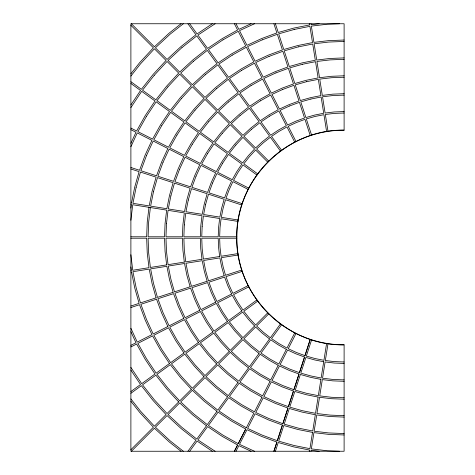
<?xml version="1.0" encoding="UTF-8"?>
<svg xmlns="http://www.w3.org/2000/svg" width="475" height="475" viewBox="0 0 475 475"><rect width="100%" height="100%" fill="white"/><g stroke="black" fill="none" stroke-linecap="round" stroke-linejoin="round"><path stroke-width="0.71" d="M130.892 208.074L131.314 204.523L130.892 204.452M130.892 220.24L132.727 204.743L166.648 210.116L165.074 223.41L164.546 236.787L148.093 236.787L148.669 222.116L150.391 207.545M148.978 207.32L147.238 222.003L146.662 236.787L130.892 236.787M309.528 451.25L309.718 450.074L293.835 446.916L278.249 442.516L275.411 451.25M326.616 343.366L323.932 360.305L315.05 358.542L306.333 356.084L311.636 339.767M310.977 451.25L311.125 450.3L319.176 451.25M328.023 343.585L325.339 360.531L334.341 361.594L344.108 361.98M276.883 442.077L273.903 451.25L276.889 442.077L261.695 436.472L246.988 429.691L239.513 444.357L254.475 451.25M277.329 440.717L282.411 425.066L268.535 419.947L255.105 413.755L247.635 428.414L262.242 435.147L277.335 440.717L282.417 425.066M282.857 423.706L287.939 408.055L275.381 403.418L263.227 397.818L255.758 412.478L269.087 418.623L282.863 423.706L287.945 408.055M288.384 406.689L293.467 391.038L282.227 386.893L271.35 381.876L263.874 396.542L275.933 402.099L288.39 406.695L293.473 391.044M293.912 389.678L299.001 374.015L289.079 370.358L279.472 365.928L271.997 380.606L282.773 385.569L293.918 389.684L299.007 374.021M299.44 372.667L304.522 357.016L295.919 353.839L287.589 350.004L280.119 364.663L289.619 369.045L299.446 372.667L304.528 357.016M304.974 355.638L310.27 339.322L304.98 355.638L296.471 352.503L288.248 348.709L296.038 333.426M130.892 143.296L135.981 132.258L130.892 129.663M130.892 146.71L137.257 132.905L151.917 140.374L145.136 155.082L139.531 170.282L130.892 167.473M237.595 444.98L234.407 451.25L237.595 444.98L222.235 436.383L207.605 426.603L197.927 439.915L215.133 451.25M238.242 443.709L245.717 429.044L231.58 421.129L218.114 412.134L208.442 425.446L222.983 435.159L238.242 443.709L245.723 429.05M246.365 427.767L253.846 413.113L240.926 405.876L228.629 397.658L218.957 410.976L232.328 419.912L246.371 427.773M294.779 332.785L286.977 348.062L279.068 343.639L271.54 338.604L281.622 324.728M236.004 451.25L238.866 445.627L251.055 451.25M130.892 107.576L141.692 91.319L155.004 100.991L145.231 115.627L136.628 130.981L130.892 128.06M130.892 104.91L140.535 90.482L130.892 83.469M187.928 451.25L195.932 440.236L181.005 428.468L167.052 415.572L155.414 427.203L170.317 440.984L183.344 451.25M280.47 323.891L270.388 337.767L263.269 332.156L256.613 326.004L268.743 313.874M189.697 451.25L197.089 441.073L212.319 451.25M130.892 73.75L139.537 62.783L153.389 47.797L130.892 25.294M130.892 76.059L140.63 63.709L154.405 48.806L166.042 60.444L153.14 74.397L141.372 89.324L130.892 81.706M130.892 449.712L153.395 427.209L139.537 412.217L130.892 401.25M267.74 312.871L255.609 325.001L249.452 318.345L243.847 311.232L257.723 301.144M131.373 451.25L154.405 428.218L169.391 442.071L181.034 451.25M181.034 23.75L169.391 32.929L154.399 46.788L131.367 23.75M183.344 23.75L170.317 34.016L155.414 47.797L167.052 59.434L181.005 46.532L195.932 34.764L187.928 23.75M130.892 391.531L140.535 384.524L130.892 370.09M256.886 299.992L243.01 310.074L237.975 302.539L233.546 294.637L248.835 286.847M130.892 393.294L141.378 385.676L153.14 400.603L166.042 414.562L154.405 426.194L140.63 411.291L130.892 398.941M212.319 23.75L197.083 33.927L189.691 23.75M215.133 23.75L197.927 35.085L207.599 48.397L222.235 38.618L237.589 30.02L234.395 23.75M130.892 345.343L135.981 342.748L130.892 331.704M248.188 285.582L232.898 293.366L229.104 285.137L225.969 276.64L242.286 271.338M130.892 346.946L136.628 344.019L145.231 359.373L155.01 374.009L141.692 383.681L130.892 367.424M251.055 23.75L238.86 29.373L235.998 23.75M254.475 23.75L239.513 30.649L246.982 45.309L261.695 38.528L276.883 32.923L273.903 23.75M130.892 306.031L139.092 303.365L134.692 287.779L131.533 271.89L130.892 271.997M241.846 269.984L225.53 275.28L223.072 266.558L221.303 257.676L238.248 254.992M130.892 307.533L139.531 304.724L145.136 319.918L151.917 334.626L137.257 342.101L130.892 328.29M130.892 270.548L131.314 270.483L130.892 266.926M238.023 253.585L221.077 256.268L220.014 247.267L219.658 238.218L236.811 238.218M319.176 23.75L311.125 24.7L310.977 23.75M339.417 23.75L327.322 24.225L311.351 26.113L313.922 42.37L328.617 40.63L344.108 40.025M344.108 41.456L328.73 42.055L314.147 43.783L316.724 60.04L330.018 58.461L344.108 57.908M344.108 59.339L330.131 59.892L316.944 61.453L319.521 77.704L331.419 76.297L344.108 75.798M344.108 77.229L331.532 77.722L319.74 79.117L322.317 95.386L332.827 94.139L344.108 93.7M344.108 95.113L332.939 95.552L322.543 96.787L325.114 113.038L334.228 111.957L344.108 111.572M344.108 113.02L334.341 113.406L325.339 114.469L328.023 131.415M344.108 130.174C286.757 128.796 235.404 180.144 236.782 237.5C235.404 294.856 286.757 346.204 344.108 344.826L344.108 451.25L130.892 451.25L130.892 23.75L344.108 23.75L344.108 130.174A107.326 107.326 0 0 0 236.782 237.5A107.326 107.326 0 0 0 344.108 344.826M236.811 236.793L219.658 236.793L220.014 227.733L221.077 218.737L238.023 221.421M130.892 238.218L146.662 238.218L147.238 252.997L148.978 267.686L132.727 270.257L130.892 254.76M344.108 363.428L334.228 363.043L325.114 361.962L322.543 378.213L332.939 379.448L344.108 379.887M344.108 381.3L332.827 380.861L322.317 379.614L319.74 395.883L331.532 397.278L344.108 397.771M344.108 399.202L331.419 398.703L319.521 397.296L316.944 413.547L330.131 415.108L344.108 415.661M344.108 417.092L330.018 416.539L316.724 414.96L314.147 431.217L328.73 432.945L344.108 433.544M344.108 434.975L328.617 434.37L313.922 432.63L311.351 448.887L327.322 450.775L339.417 451.25M130.892 203.009L131.533 203.11L134.692 187.221L139.092 171.635L130.892 168.975M238.242 220.014L221.303 217.33L223.072 208.442L225.53 199.726L241.84 205.022M242.286 203.668L225.969 198.366L229.104 189.863L232.898 181.64L248.182 189.424M248.829 188.159L233.546 180.369L237.975 172.461L243.004 164.926L256.886 175.014M257.723 173.856L243.841 163.774L249.452 156.655L255.603 150.005L267.734 162.135M268.743 161.126L256.613 148.996L263.269 142.844L270.382 137.239L280.464 151.115M281.616 150.278L271.534 136.402L279.068 131.361L286.971 126.938L294.761 142.221M296.032 141.574L288.242 126.291L296.471 122.497L304.974 119.362L310.27 135.678M275.405 23.75L278.243 32.484L293.835 28.084L309.718 24.926L309.528 23.75M311.63 135.232L306.327 118.922L315.05 116.458L323.932 114.695L326.616 131.634M166.499 223.523L165.977 236.787L182.436 236.787L182.905 224.812L184.312 212.913L168.061 210.342L166.499 223.523M184.33 224.924L183.867 236.787L200.337 236.787L200.753 226.219L201.994 215.715L185.725 213.138L184.33 224.924M202.166 226.332L201.75 236.787L218.209 236.793L218.571 227.62L219.646 218.512L203.395 215.935L202.166 226.332M312.514 432.404L309.938 448.661L294.168 445.52L278.688 441.156L283.777 425.505L298.009 429.519L312.514 432.404M315.311 414.74L312.74 430.991L298.342 428.129L284.216 424.145L289.305 408.494L302.183 412.128L315.311 414.74M318.113 397.07L315.537 413.327L302.522 410.738L289.744 407.134L294.832 391.483L306.363 394.737L318.113 397.07M320.91 379.394L318.333 395.657L306.696 393.342L295.272 390.123L300.36 374.46L310.537 377.328L320.91 379.394M323.707 361.736L321.136 377.993L310.87 375.951L300.8 373.113L305.882 357.461L314.711 359.949L323.707 361.736M136.088 187.56L132.947 203.336L149.203 205.912L152.089 191.401L156.103 177.163L140.452 172.081L136.088 187.56M153.478 191.734L150.617 206.132L166.868 208.709L169.48 195.575L173.114 182.691L157.463 177.608L153.478 191.734M170.875 195.908L168.281 208.935L184.537 211.506L186.877 199.749L190.125 188.219L174.473 183.136L170.875 195.908M188.266 200.088L185.951 211.731L202.213 214.308L204.28 203.929L207.153 193.752L191.49 188.664L188.266 200.088M205.657 204.262L203.615 214.528L219.872 217.105L221.659 208.103L224.152 199.274L208.501 194.192L205.657 204.262M146.46 155.634L140.891 170.721L156.542 175.809L161.666 161.928L167.853 148.497L153.193 141.028L146.46 155.634M162.984 162.474L157.902 176.249L173.553 181.337L178.19 168.773L183.795 156.619L169.13 149.144L162.984 162.474M179.514 169.32L174.919 181.777L190.564 186.865L194.714 175.619L199.732 164.736L185.066 157.267L179.514 169.32M196.038 176.166L191.93 187.304L207.593 192.399L211.25 182.471L215.68 172.864L201.008 165.389L196.038 176.166M212.562 183.012L208.941 192.832L224.592 197.921L227.768 189.311L231.61 180.981L216.944 173.512L212.562 183.012M261.968 397.171L254.487 411.831L241.674 404.658L229.473 396.5L239.145 383.188L250.272 390.628L261.968 397.171M270.085 381.235L262.604 395.895L251.02 389.405L239.988 382.031L249.66 368.719L259.617 375.375L270.085 381.235M278.213 365.287L270.726 379.958L260.365 374.152L250.497 367.561L260.181 354.237L268.975 360.109L278.213 365.287M286.33 349.363L278.849 364.016L269.711 358.904L261.012 353.091L270.685 339.773L278.314 344.874L286.33 349.363M146.448 116.375L137.904 131.634L152.564 139.104L160.479 124.972L169.48 111.506L156.162 101.834L146.448 116.375M161.702 125.721L153.841 139.757L168.5 147.226L175.732 134.318L183.95 122.022L170.638 112.349L161.702 125.721M176.949 135.066L169.777 147.873L184.442 155.349L190.986 143.664L198.419 132.537L185.107 122.865L176.949 135.066M192.203 144.412L185.713 155.996L200.379 163.471L206.233 153.009L212.889 143.046L199.577 133.374L192.203 144.412M207.456 153.757L201.655 164.118L216.327 171.594L221.498 162.361L227.371 153.567L214.047 143.889L207.456 153.757M222.71 163.103L217.592 172.241L232.251 179.71L236.74 171.701L241.834 164.077L228.523 154.405L222.71 163.103M206.447 425.766L196.775 439.078L181.937 427.381L168.067 414.556L179.698 402.919L192.624 414.865L206.447 425.766M216.962 411.291L207.29 424.608L193.551 413.778L180.714 401.909L192.351 390.272L204.238 401.262L216.962 411.291M227.477 396.821L217.805 410.139L205.17 400.176L193.361 389.262L204.998 377.625L215.858 387.665L227.477 396.821M237.993 382.351L228.315 395.663L216.79 386.573L206.007 376.61L217.645 364.978L227.477 374.062L237.993 382.351M248.502 367.882L238.83 381.193L228.404 372.976L218.66 363.963L230.292 352.325L239.091 360.46L248.502 367.882M259.029 353.4L249.345 366.724L240.023 359.373L231.307 351.316L242.951 339.673L250.717 346.851L259.029 353.4M269.533 338.936L259.861 352.254L251.637 345.77L243.954 338.669L255.592 327.032L262.325 333.254L269.533 338.936M154.227 75.329L142.53 90.167L155.848 99.839L166.743 86.017L178.689 73.091L167.052 61.453L154.227 75.329M167.829 86.943L157.005 100.682L170.317 110.354L180.346 97.63L191.336 85.737L179.698 74.106L167.829 86.943M181.432 98.562L171.475 111.192L184.787 120.87L193.948 109.25L203.983 98.39L192.351 86.753L181.432 98.562M195.035 110.176L185.945 121.707L199.257 131.379L207.545 120.864L216.636 111.037L204.998 99.4L195.035 110.176M208.638 121.796L200.414 132.222L213.726 141.894L221.148 132.483L229.283 123.684L217.645 112.047L208.638 121.796M222.241 133.41L214.884 142.738L228.208 152.416L234.763 144.109L241.941 136.343L230.292 124.699L222.241 133.41M235.838 145.029L229.36 153.253L242.672 162.925L248.354 155.717L254.576 148.984L242.945 137.346L235.838 145.029M178.689 401.909L167.058 413.547L154.227 399.671L142.536 384.839L155.848 375.167L166.743 388.983L178.689 401.909M191.342 389.262L179.704 400.9L167.829 388.057L157.005 374.324L170.317 364.652L180.346 377.37L191.342 389.262M203.989 376.616L192.351 388.253L181.432 376.438L171.475 363.808L184.787 354.136L193.948 365.75L203.989 376.616M216.636 363.969L204.998 375.606L195.035 364.824L185.945 353.293L199.263 343.621L207.545 354.136L216.636 363.969M229.288 351.322L217.651 362.953L208.638 353.204L200.42 342.784L213.732 333.112L221.148 342.517L229.288 351.322M241.941 338.663L230.298 350.307L222.241 341.59L214.89 332.268L228.214 322.584L234.763 330.891L241.941 338.663M254.582 326.022L242.945 337.66L235.838 329.971L229.36 321.753L242.678 312.081L248.354 319.283L254.582 326.022M181.937 47.619L168.061 60.444L179.698 72.081L192.624 60.135L206.447 49.24L196.769 35.922L181.937 47.619M193.551 61.222L180.708 73.097L192.345 84.728L204.238 73.738L216.956 63.709L207.284 50.397L193.551 61.222M205.17 74.824L193.361 85.743L204.992 97.381L215.858 87.335L227.472 78.179L217.799 64.867L205.17 74.824M216.79 88.427L206.007 98.39L217.639 110.028L227.477 100.938L237.987 92.649L228.315 79.337L216.79 88.427M228.404 102.024L218.654 111.037L230.292 122.675L239.091 114.54L248.502 107.124L238.83 93.807L228.404 102.024M240.023 115.627L231.301 123.69L242.945 135.333L250.717 128.149L259.023 121.606L249.339 108.282L240.023 115.627M251.637 129.23L243.948 136.337L255.586 147.974L262.325 141.746L269.527 136.064L259.855 122.752L251.637 129.23M169.48 363.494L156.168 373.172L146.448 358.625L137.904 343.372L152.57 335.896L160.479 350.027L169.48 363.494M183.95 352.984L170.638 362.657L161.702 349.279L153.841 335.249L168.506 327.78L175.732 340.682L183.95 352.984M198.425 342.469L185.107 352.141L176.949 339.934L169.783 327.127L184.442 319.657L190.986 331.336L198.425 342.469M212.895 331.954L199.583 341.626L192.203 330.588L185.719 319.01L200.379 311.535L206.233 321.991L212.895 331.954M227.377 321.433L214.053 331.117L207.456 321.242L201.655 310.887L216.333 303.412L221.498 312.639L227.377 321.433M241.834 310.929L228.523 320.601L222.71 311.897L217.592 302.765L232.257 295.296L236.74 303.299L241.834 310.929M222.983 39.841L208.442 49.554L218.114 62.872L231.58 53.871L245.712 45.956L238.242 31.297L222.983 39.841M232.328 55.088L218.951 64.03L228.623 77.342L240.926 69.124L253.834 61.898L246.359 47.233L232.328 55.088M241.674 70.342L229.467 78.5L239.139 91.812L250.272 84.372L261.951 77.835L254.481 63.169L241.674 70.342M251.02 85.595L239.982 92.969L249.654 106.287L259.617 99.625L270.073 93.771L262.604 79.111L251.02 85.595M260.365 100.848L250.497 107.445L260.175 120.769L268.975 114.891L278.202 109.719L270.72 95.048L260.365 100.848M269.711 116.096L261.007 121.915L270.679 135.227L278.314 130.126L286.312 125.649L278.843 110.984L269.711 116.096M167.859 326.509L153.193 333.978L146.46 319.366L140.891 304.279L156.542 299.197L161.666 313.072L167.859 326.509M183.795 318.387L169.13 325.856L162.984 312.526L157.908 298.751L173.559 293.669L178.19 306.227L183.795 318.387M199.732 310.264L185.072 317.739L179.514 305.68L174.919 293.223L190.57 288.141L194.714 299.381L199.732 310.264M215.686 302.142L201.008 309.617L196.038 298.834L191.93 287.696L207.593 282.607L211.25 292.529L215.686 302.142M231.61 294.025L216.944 301.494L212.562 291.988L208.941 282.174L224.592 277.085L227.768 285.689L231.61 294.025M262.242 39.853L247.629 46.586L255.105 61.245L268.535 55.053L282.411 49.934L277.329 34.283L262.242 39.853M269.087 56.377L255.752 62.522L263.221 77.188L275.381 71.582L287.939 66.945L282.857 51.294L269.087 56.377M275.933 72.901L263.874 78.464L271.344 93.124L282.227 88.107L293.467 83.962L288.384 68.311L275.933 72.901M282.773 89.431L271.991 94.4L279.472 109.072L289.079 104.643L299.001 100.985L293.912 85.322L282.773 89.431M289.619 105.955L280.113 110.337L287.583 125.002L295.919 121.161L304.522 117.984L299.44 102.333L289.619 105.955M156.103 297.837L140.452 302.925L136.088 287.44L132.947 271.67L149.203 269.093L152.089 283.599L156.103 297.837M173.114 292.315L157.463 297.397L153.478 283.266L150.617 268.868L166.868 266.297L169.48 279.425L173.114 292.315M190.131 286.787L174.479 291.87L170.875 279.092L168.281 266.071L184.537 263.5L186.877 275.251L190.131 286.787M207.153 281.253L191.49 286.342L188.266 274.912L185.951 263.275L202.219 260.698L204.28 271.071L207.153 281.253M224.152 275.732L208.501 280.814L205.657 270.738L203.621 260.478L219.872 257.901L221.659 266.897L224.152 275.732M294.168 29.48L278.683 33.844L283.771 49.495L298.009 45.481L312.514 42.596L309.938 26.339L294.168 29.48M298.342 46.871L284.21 50.855L289.299 66.506L302.183 62.872L315.311 60.26L312.74 44.009L298.342 46.871M302.522 64.262L289.738 67.866L294.827 83.517L306.363 80.263L318.113 77.93L315.537 61.673L302.522 64.262M306.696 81.658L295.266 84.883L300.354 100.546L310.537 97.672L320.91 95.606L318.333 79.343L306.696 81.658M310.87 99.049L300.794 101.893L305.876 117.545L314.711 115.051L323.707 113.264L321.136 97.007L310.87 99.049M166.648 264.89L150.391 267.461L148.669 252.884L148.093 238.218L164.546 238.218L165.074 251.59L166.648 264.89M184.312 262.093L168.061 264.664L166.499 251.477L165.977 238.218L182.436 238.218L182.905 250.188L184.312 262.093M201.994 259.291L185.725 261.868L184.33 250.076L183.867 238.218L200.337 238.218L200.753 248.781L201.994 259.291M219.646 256.494L203.395 259.071L202.166 248.668L201.75 238.218L218.209 238.218L218.571 247.38L219.646 256.494"/></g></svg>
